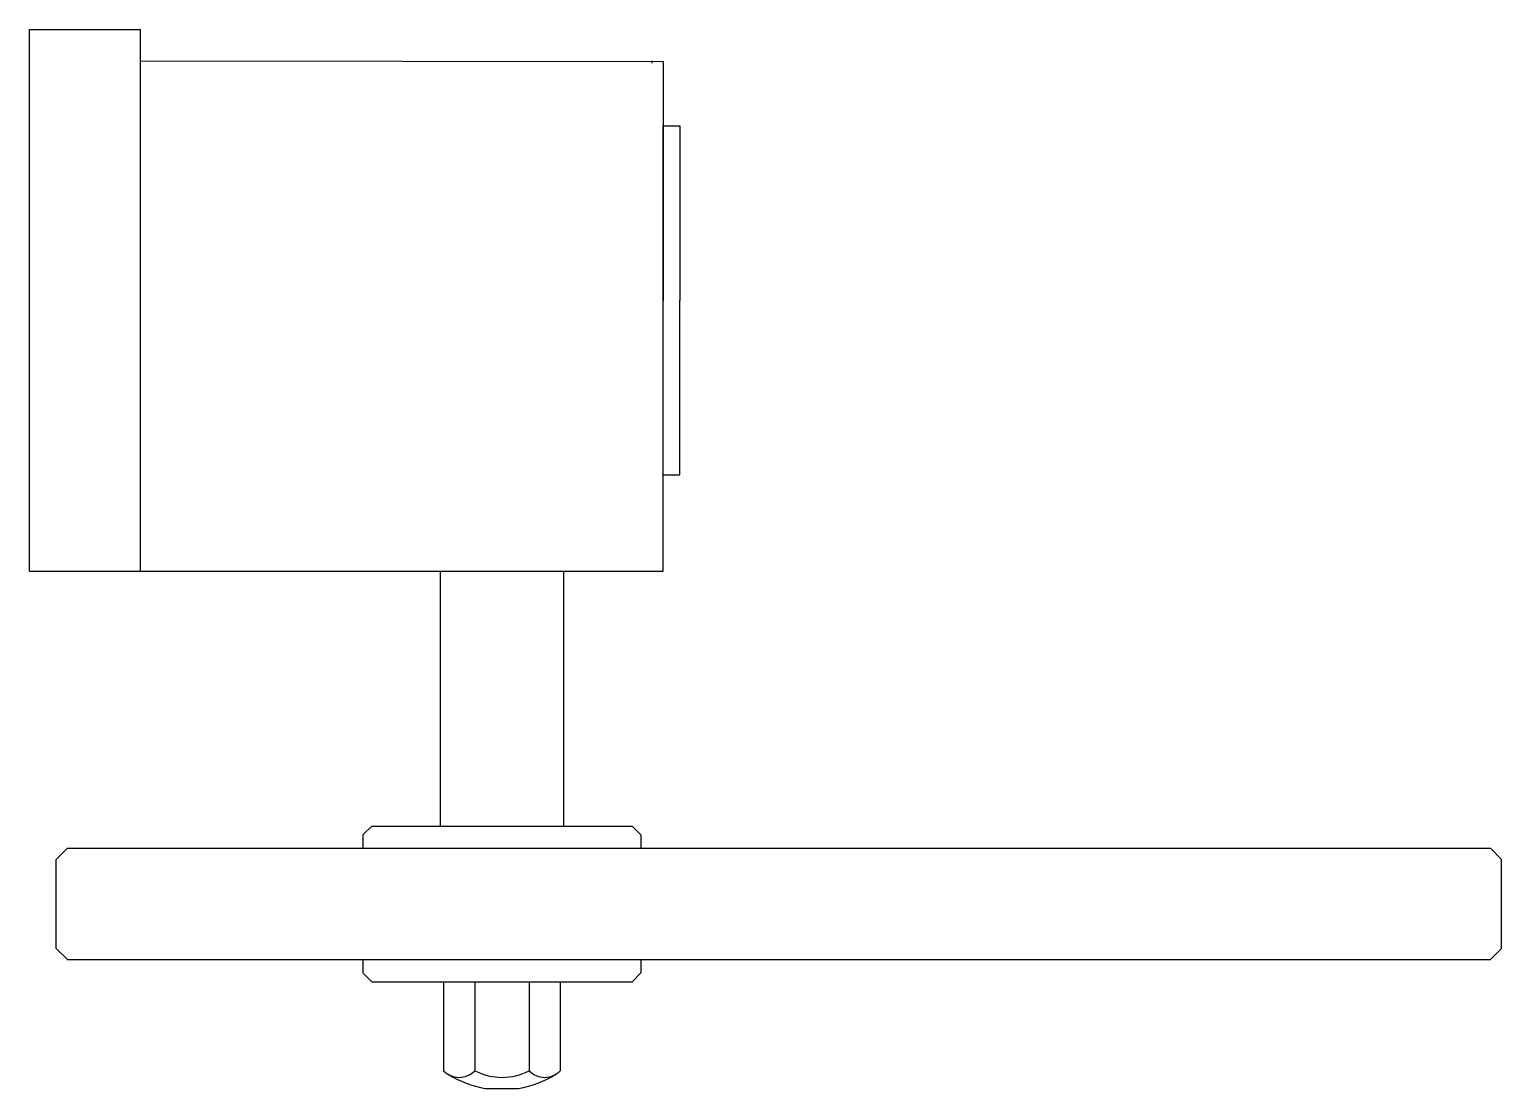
# Model space of a CAD drawing. Extents: x 0.113 to 0.247, y 75.002 to 75.098.
import ezdxf

# ---------------------------------------------------------------- set-up
doc = ezdxf.new("R2010")
doc.units = 0
doc.header["$LTSCALE"] = 0.112689
doc.header["$MEASUREMENT"] = 0
doc.linetypes.add('CONTINU', pattern=[0])
doc.layers.get('0').update_dxf_attribs({"linetype": 'CONTINUOUS'})

msp = doc.modelspace()

# ---------------------------------------------------------------- linework, layer by layer
at = {"linetype": 'CONTINU'}
for points in [[(0.11338, 75.04882), (0.11338, 75.09782)], [(0.11338, 75.09782), (0.12344, 75.09782)], [(0.12344, 75.04882), (0.12344, 75.09782)], [(0.12344, 75.09499), (0.17074, 75.09493)], [(0.16973, 75.09476), (0.16973, 75.09499)], [(0.17074, 75.09493), (0.17074, 75.09173)], [(0.17074, 75.09388), (0.17074, 75.09173)], [(0.17074, 75.09388), (0.17074, 75.08306)], [(0.17074, 75.08912), (0.17225, 75.08912)], [(0.17074, 75.07332), (0.17074, 75.08912)], [(0.17225, 75.08912), (0.17225, 75.07332)], [(0.17074, 75.08306), (0.17074, 75.07332)], [(0.17074, 75.06266), (0.17074, 75.07332)], [(0.17074, 75.05753), (0.17074, 75.07332)], [(0.17225, 75.05753), (0.17225, 75.07332)], [(0.17074, 75.05432), (0.17074, 75.06266)], [(0.17074, 75.05753), (0.17225, 75.05753)], [(0.17074, 75.04882), (0.17074, 75.05432)], [(0.17074, 75.04983), (0.17074, 75.05432)], [(0.11338, 75.04882), (0.17074, 75.04882)], [(0.15056, 75.04882), (0.15056, 75.02578)], [(0.16172, 75.04882), (0.16172, 75.02578)], [(0.14437, 75.02578), (0.14356, 75.02498)], [(0.14356, 75.02498), (0.14356, 75.02377)], [(0.14437, 75.02578), (0.16791, 75.02578)], [(0.16791, 75.02578), (0.16872, 75.02498)], [(0.16872, 75.02498), (0.16872, 75.02377)], [(0.1158, 75.02276), (0.11681, 75.02377)], [(0.11681, 75.02377), (0.15614, 75.02377)], [(0.15614, 75.02377), (0.24559, 75.02377)], [(0.24559, 75.02377), (0.2466, 75.02276)], [(0.1158, 75.01471), (0.1158, 75.02276)], [(0.2466, 75.01471), (0.2466, 75.02276)], [(0.11681, 75.01371), (0.1158, 75.01471)], [(0.2466, 75.01471), (0.24559, 75.01371)], [(0.11681, 75.01371), (0.15614, 75.01371)], [(0.14356, 75.01371), (0.14356, 75.0125)], [(0.15614, 75.01371), (0.24559, 75.01371)], [(0.16872, 75.01371), (0.16872, 75.0125)], [(0.14356, 75.0125), (0.14437, 75.0117)], [(0.14437, 75.0117), (0.16791, 75.0117)], [(0.15086, 75.0117), (0.15086, 75.00365)], [(0.15368, 75.0117), (0.15368, 75.00365)], [(0.15861, 75.0117), (0.15861, 75.00365)], [(0.16142, 75.0117), (0.16142, 75.00365)], [(0.16872, 75.0125), (0.16791, 75.0117)], [(0.15463, 75.00204), (0.15765, 75.00204)]]:
    msp.add_lwpolyline(points, dxfattribs=at)
for points in [[(0.15086, 75.00365, 0.428579), (0.15368, 75.00365)], [(0.15368, 75.00365, 0.244903), (0.15861, 75.00365)], [(0.15861, 75.00365, 0.428577), (0.16142, 75.00365)], [(0.15126, 75.00333, 0.090533), (0.15463, 75.00204)], [(0.15765, 75.00204, 0.090449), (0.16102, 75.00333)]]:
    msp.add_lwpolyline(points, format="xyb", dxfattribs=at)

doc.saveas('drawing.dxf')
